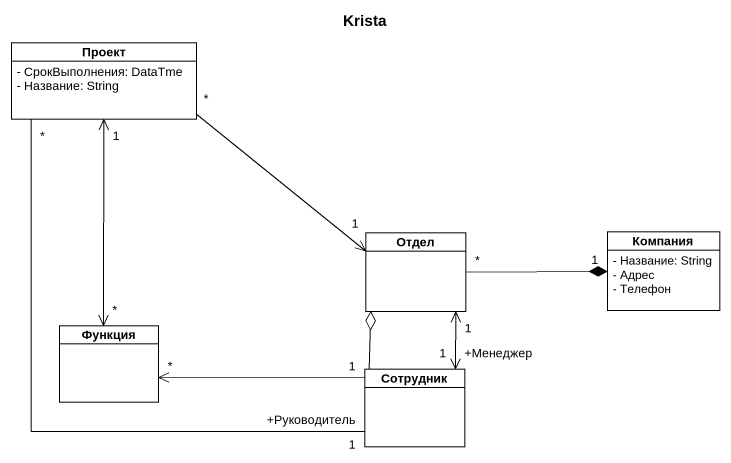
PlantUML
@startuml
title Krista
hide circle
hide empty members
skinparam classAttributeIconSize 0
class Проект {
  - СрокВыполнения: DataTme
  - Название: String
}
class Отдел
class Компания {
  - Название: String
  - Адрес
  - Телефон
}
class Функция
class Сотрудник
Проект "*" --> "1" Отдел
Проект "1" <--> "*" Функция
Проект "*" -- "+Руководитель\n1" Сотрудник
Отдел "*" -right-* "1" Компания
Сотрудник -up-o Отдел
Сотрудник "+Менеджер\n1" <-up-> "1" Отдел
Сотрудник "1" -left-> "*" Функция
@enduml
